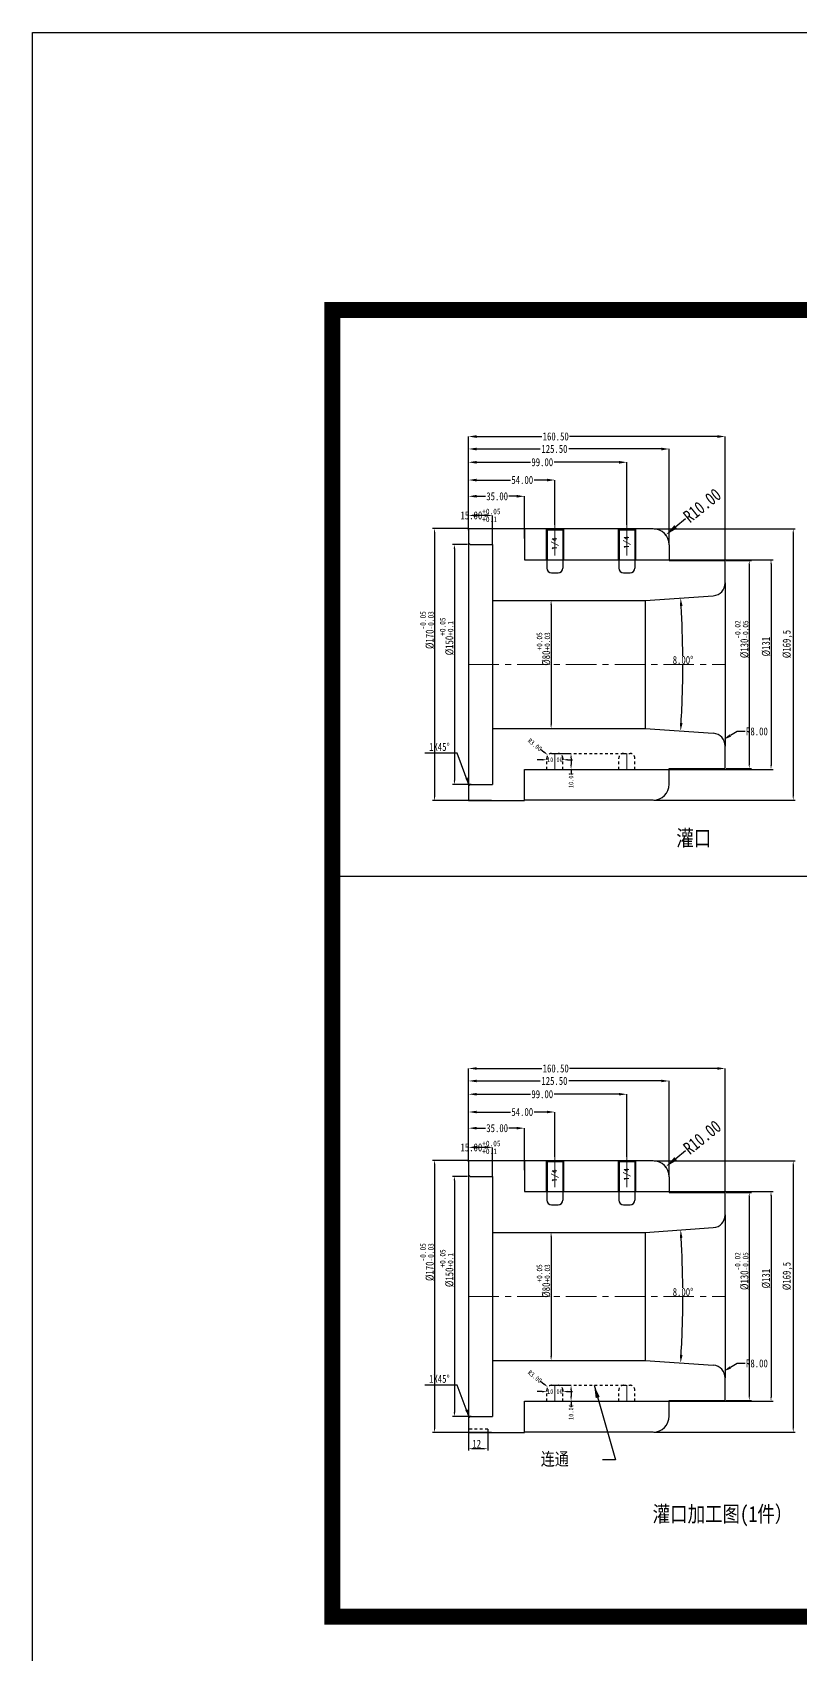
# Model space of a CAD drawing. Header units: millimetres. Extents: x -330 to 1028, y -2979 to 840.
# Drawn here: x -330 to 150, y -174 to 840 of the extents above; entities that cross this region are included whole.
import ezdxf
from ezdxf.enums import TextEntityAlignment as Align

# ---------------------------------------------------------------- set-up
doc = ezdxf.new("R2010")
doc.units = ezdxf.units.MM
doc.header["$LTSCALE"] = 16.335
doc.header["$PDMODE"] = 3
doc.header["$PDSIZE"] = 0.3125
doc.linetypes.add('CENTER', pattern=[0.6, 0.375, -0.075, 0.075, -0.075])
doc.linetypes.add('HIDDEN', pattern=[0.2, 0.1, -0.1])
doc.layers.get('0').update_dxf_attribs({"linetype": 'CONTINUOUS'})
doc.layers.get('Defpoints').update_dxf_attribs({"linetype": 'CONTINUOUS'})
doc.layers.add('DEFAULT_2', color=8, linetype='HIDDEN')
doc.layers.add('dim', color=3, linetype='CONTINUOUS')
doc.layers.add('moldbase', color=7, linetype='CONTINUOUS', lineweight=20)
doc.layers.add('screw', color=33, linetype='CONTINUOUS', lineweight=13)
doc.styles.get("Standard").update_dxf_attribs({"font": 'txt', "width": 0.8})
doc.styles.add('TXT', font='txt.shx', dxfattribs={"bigfont": 'gbcbig.shx'})
doc.dimstyles.new('ISO-25', dxfattribs={"dimtxt": 2.5, "dimasz": 2.5, "dimexe": 1.25, "dimexo": 0.625, "dimtad": 1, "dimtxsty": 'Standard', "dimcen": 2.5, "dimadec": 0, "dimazin": 0, "dimtfac": 1, "dimtmove": 0, "dimatfit": 3, "dimfxl": 0, "dimarcsym": 0})
doc.dimstyles.get("Standard").update_dxf_attribs({"dimtxt": 0.15625, "dimasz": 0.1875, "dimexe": 0.125, "dimexo": 0.0625, "dimtad": 0, "dimtih": 1, "dimtoh": 1, "dimdsep": 46, "dimtxsty": 'Standard', "dimcen": 0.09, "dimadec": 0, "dimazin": 0, "dimtp": 0.01, "dimtm": 0.01, "dimtfac": 1, "dimtofl": 0, "dimtmove": 0, "dimatfit": 3, "dimfxl": 0, "dimtolj": 1, "dimarcsym": 0})
doc.dimstyles.new('STANDARD$0', dxfattribs={"dimscale": 2, "dimtxt": 3, "dimasz": 3, "dimexe": 1.25, "dimexo": 0.625, "dimgap": 0.5, "dimtad": 0, "dimdsep": 46, "dimlunit": 6, "dimtxsty": 'Standard', "dimblk": 'CLOSEDBLANK', "dimcen": 0, "dimclrt": 2, "dimazin": 2, "dimtfac": 2, "dimtmove": 1, "dimatfit": 3, "dimfxl": 0, "dimtolj": 1, "dimtzin": 0, "dimarcsym": 0})

# ---------------------------------------------------------------- blocks, each defined once
blk = doc.blocks.new('*D26')
at = {"color": 0, "lineweight": -2}
for p, q in [((103.5, 509.7), (119.2, 509.7)), ((117.9, 507.2), (117.9, 382.2)), ((103.5, 379.7), (119.2, 379.7))]:
    blk.add_line(p, q, dxfattribs=at)
at = {"color": 0}
for points in [[(117.5, 507.2), (118.3, 507.2), (117.9, 509.7)], [(117.5, 382.2), (118.3, 382.2), (117.9, 379.7)]]:
    blk.add_solid(points, dxfattribs=at)
at = {"layer": 'Defpoints', "color": 0}
for p in [(102.9, 509.7), (102.9, 379.7), (117.9, 379.7)]:
    blk.add_point(p, dxfattribs=at)
at = {"color": 0, "lineweight": 0, "insert": (113.2, 460.5), "char_height": 5, "attachment_point": 5, "rotation": 90}
blk.add_mtext('%%C130{\\H0.7x;\\S-0.02^ -0.05;}', dxfattribs=at)
blk = doc.blocks.new('*D27')
at = {"color": 0, "lineweight": -2}
for p, q in [((-25.9, 484.7), (-4.7, 484.7)), ((-6, 482.2), (-6, 407.2)), ((-25.9, 404.7), (-4.7, 404.7))]:
    blk.add_line(p, q, dxfattribs=at)
at = {"color": 0}
for points in [[(-6.4, 482.2), (-5.5, 482.2), (-6, 484.7)], [(-6.4, 407.2), (-5.5, 407.2), (-6, 404.7)]]:
    blk.add_solid(points, dxfattribs=at)
at = {"layer": 'Defpoints', "color": 0}
for p in [(-26.5, 484.7), (-26.5, 404.7), (-6, 404.7)]:
    blk.add_point(p, dxfattribs=at)
at = {"color": 0, "lineweight": 0, "insert": (-10.7, 454.4), "char_height": 5, "attachment_point": 5, "rotation": 90}
blk.add_mtext('%%C80{\\H0.7x;\\S+0.05^ +0.03;}', dxfattribs=at)
blk = doc.blocks.new('*D42')
at = {"color": 4, "lineweight": -2}
for start, end in [(0.508, 3.519), (356.481, 0.027)]:
    blk.add_arc((-519.2, 444.7), 595.6, start, end, dxfattribs=at)
at = {"color": 4}
for points in [[(74.5, 481.2), (76.2, 481.3), (75, 486.3)], [(76.2, 408.1), (74.5, 408.2), (75, 403.2)]]:
    blk.add_solid(points, dxfattribs=at)
at = {"layer": 'Defpoints', "color": 0}
for p in [(95.4, 487.7), (52.9, 484.7), (76.3, 430.9), (52.9, 404.7), (95.4, 401.7)]:
    blk.add_point(p, dxfattribs=at)
at = {"color": 6, "insert": (76.5, 447.5), "char_height": 5, "attachment_point": 5}
blk.add_mtext('\\A1;8.00°', dxfattribs=at)
blk = doc.blocks.new('*D28')
at = {"color": 4, "lineweight": -2}
for p, q in [((-57.6, 528.7), (-57.6, 549.8)), ((-52.6, 549.8), (-47, 549.8)), ((-27.6, 549.8), (-32.4, 549.8)), ((-22.6, 523.5), (-22.6, 549.8))]:
    blk.add_line(p, q, dxfattribs=at)
at = {"color": 4}
for points in [[(-52.6, 550.7), (-52.6, 549), (-57.6, 549.8)], [(-27.6, 550.7), (-27.6, 549), (-22.6, 549.8)]]:
    blk.add_solid(points, dxfattribs=at)
at = {"layer": 'Defpoints', "color": 0}
for p in [(-22.6, 549.8), (-57.6, 528.7), (-22.6, 523.5)]:
    blk.add_point(p, dxfattribs=at)
at = {"color": 6, "insert": (-39.7, 549.8), "char_height": 5, "attachment_point": 5}
blk.add_mtext('\\A1;35.00', dxfattribs=at)
blk = doc.blocks.new('*D43')
at = {"color": 4, "lineweight": -2}
for p, q in [((-57.6, 528.7), (-57.6, 560)), ((-52.6, 560), (-31.3, 560)), ((-8.6, 560), (-16.6, 560)), ((-3.6, 532), (-3.6, 560))]:
    blk.add_line(p, q, dxfattribs=at)
at = {"color": 4}
for points in [[(-52.6, 560.8), (-52.6, 559.1), (-57.6, 560)], [(-8.6, 560.8), (-8.6, 559.1), (-3.6, 560)]]:
    blk.add_solid(points, dxfattribs=at)
at = {"layer": 'Defpoints', "color": 0}
for p in [(-3.6, 560), (-57.6, 528.7), (-3.6, 532)]:
    blk.add_point(p, dxfattribs=at)
at = {"color": 6, "insert": (-24, 560), "char_height": 5, "attachment_point": 5}
blk.add_mtext('\\A1;54.00', dxfattribs=at)
blk = doc.blocks.new('*D44')
at = {"color": 4, "lineweight": -2}
for p, q in [((-57.6, 528.7), (-57.6, 571.1)), ((-52.6, 571.1), (-18.8, 571.1)), ((36.4, 571.1), (-4.1, 571.1)), ((41.4, 532), (41.4, 571.1))]:
    blk.add_line(p, q, dxfattribs=at)
at = {"color": 4}
for points in [[(-52.6, 571.9), (-52.6, 570.2), (-57.6, 571.1)], [(36.4, 571.9), (36.4, 570.2), (41.4, 571.1)]]:
    blk.add_solid(points, dxfattribs=at)
at = {"layer": 'Defpoints', "color": 0}
for p in [(41.4, 571.1), (-57.6, 528.7), (41.4, 532)]:
    blk.add_point(p, dxfattribs=at)
at = {"color": 6, "insert": (-11.5, 571.1), "char_height": 5, "attachment_point": 5}
blk.add_mtext('\\A1;99.00', dxfattribs=at)
blk = doc.blocks.new('*D45')
at = {"color": 4, "lineweight": -2}
for p, q in [((-57.6, 528.7), (-57.6, 579.4)), ((-52.6, 579.4), (-12.9, 579.4)), ((62.9, 579.4), (5.1, 579.4)), ((67.9, 519.5), (67.9, 579.4))]:
    blk.add_line(p, q, dxfattribs=at)
at = {"color": 4}
for points in [[(-52.6, 580.2), (-52.6, 578.5), (-57.6, 579.4)], [(62.9, 580.2), (62.9, 578.5), (67.9, 579.4)]]:
    blk.add_solid(points, dxfattribs=at)
at = {"layer": 'Defpoints', "color": 0}
for p in [(67.9, 579.4), (-57.6, 528.7), (67.9, 519.5)]:
    blk.add_point(p, dxfattribs=at)
at = {"color": 6, "insert": (-3.9, 579.4), "char_height": 5, "attachment_point": 5}
blk.add_mtext('\\A1;125.50', dxfattribs=at)
blk = doc.blocks.new('*D46')
at = {"color": 4, "lineweight": -2}
for p, q in [((-57.6, 528.7), (-57.6, 587.2)), ((-52.6, 587.2), (-11.8, 587.2)), ((97.9, 587.2), (5.6, 587.2)), ((102.9, 503.9), (102.9, 587.2))]:
    blk.add_line(p, q, dxfattribs=at)
at = {"color": 4}
for points in [[(-52.6, 588), (-52.6, 586.3), (-57.6, 587.2)], [(97.9, 588), (97.9, 586.3), (102.9, 587.2)]]:
    blk.add_solid(points, dxfattribs=at)
at = {"layer": 'Defpoints', "color": 0}
for p in [(102.9, 587.2), (-57.6, 528.7), (102.9, 503.9)]:
    blk.add_point(p, dxfattribs=at)
at = {"color": 6, "insert": (-3.1, 587.2), "char_height": 5, "attachment_point": 5}
blk.add_mtext('\\A1;160.50', dxfattribs=at)
blk = doc.blocks.new('*D36')
at = {"color": 0, "lineweight": -2}
for p, q in [((-58.3, 529.7), (-80.1, 529.7)), ((-78.8, 527.2), (-78.8, 362.2)), ((-43.2, 359.7), (-80.1, 359.7))]:
    blk.add_line(p, q, dxfattribs=at)
at = {"color": 0}
for points in [[(-79.3, 527.2), (-78.4, 527.2), (-78.8, 529.7)], [(-79.3, 362.2), (-78.4, 362.2), (-78.8, 359.7)]]:
    blk.add_solid(points, dxfattribs=at)
at = {"layer": 'Defpoints', "color": 0}
for p in [(-57.6, 529.7), (-78.8, 359.7), (-42.5, 359.7)]:
    blk.add_point(p, dxfattribs=at)
at = {"color": 0, "lineweight": 0, "insert": (-83.5, 466.2), "char_height": 5, "attachment_point": 5, "rotation": 90}
blk.add_mtext('%%C170{\\H0.7x;\\S-0.05^ -0.03;}', dxfattribs=at)
blk = doc.blocks.new('*D37')
at = {"color": 3, "linetype": 'Continuous', "lineweight": -2}
for p, q in [((-11.6, 385.2), (-14.6, 385.2)), ((-8.6, 386.2), (-8.6, 385.2)), ((1.4, 386.2), (1.4, 385.2)), ((4.4, 385.2), (7.4, 385.2))]:
    blk.add_line(p, q, dxfattribs=at)
at = {"color": 3}
for points in [[(-11.6, 385.7), (-11.6, 384.7), (-8.6, 385.2)], [(4.4, 385.7), (4.4, 384.7), (1.4, 385.2)]]:
    blk.add_solid(points, dxfattribs=at)
at = {"layer": 'Defpoints', "color": 0}
for p in [(-8.6, 386.2), (-8.6, 385.2), (1.4, 386.2)]:
    blk.add_point(p, dxfattribs=at)
at = {"color": 6, "insert": (-3.6, 385.2), "char_height": 3, "attachment_point": 5}
blk.add_mtext('\\A1;10.00', dxfattribs=at)
blk = doc.blocks.new('*D62')
at = {"color": 3, "linetype": 'Continuous', "lineweight": -2}
for p, q in [((-4.9, 389.2), (6.5, 389.2)), ((6.5, 386.2), (6.5, 382.2)), ((-4.9, 379.2), (6.5, 379.2)), ((6.5, 379.2), (6.5, 376.2))]:
    blk.add_line(p, q, dxfattribs=at)
at = {"color": 3}
for points in [[(6, 386.2), (7, 386.2), (6.5, 389.2)], [(6, 382.2), (7, 382.2), (6.5, 379.2)]]:
    blk.add_solid(points, dxfattribs=at)
at = {"layer": 'Defpoints', "color": 0}
for p in [(-4.9, 389.2), (-4.9, 379.2), (6.5, 379.2)]:
    blk.add_point(p, dxfattribs=at)
at = {"color": 6, "insert": (6.5, 372.4), "char_height": 3, "attachment_point": 5, "rotation": 90}
blk.add_mtext('\\A1;10.00', dxfattribs=at)
blk = doc.blocks.new('*D63')
at = {"color": 3, "linetype": 'Continuous', "lineweight": -2}
blk.add_line((-12.6, 391.9), (-10.3, 390), dxfattribs=at)
at = {"color": 3}
blk.add_solid([(-10, 390.4), (-10.6, 389.6), (-8, 388.1)], dxfattribs=at)
at = {"layer": 'Defpoints', "color": 0}
for p in [(-8, 388.1), (-5.6, 386.2)]:
    blk.add_point(p, dxfattribs=at)
at = {"color": 6, "insert": (-16.1, 394.6), "char_height": 3, "attachment_point": 5, "rotation": 321.1797}
blk.add_mtext('\\A1;R3.00', dxfattribs=at)
blk = doc.blocks.new('*D64')
at = {"color": 0, "lineweight": -2}
for p, q in [((58.5, 529.5), (146.7, 529.5)), ((145.4, 527), (145.4, 362.5)), ((58.5, 360), (146.7, 360))]:
    blk.add_line(p, q, dxfattribs=at)
at = {"color": 0}
for points in [[(145, 527), (145.8, 527), (145.4, 529.5)], [(145, 362.5), (145.8, 362.5), (145.4, 360)]]:
    blk.add_solid(points, dxfattribs=at)
at = {"layer": 'Defpoints', "color": 0}
for p in [(57.9, 529.5), (57.9, 360), (145.4, 360)]:
    blk.add_point(p, dxfattribs=at)
at = {"color": 0, "lineweight": 0, "insert": (141.9, 457.5), "char_height": 5, "attachment_point": 5, "rotation": 90}
blk.add_mtext('%%c169,5', dxfattribs=at)
blk = doc.blocks.new('*D38')
at = {"color": 0, "lineweight": -2}
for p, q in [((-58.3, 519.7), (-67.7, 519.7)), ((-66.4, 517.2), (-66.4, 372.2)), ((-55.9, 369.7), (-67.7, 369.7))]:
    blk.add_line(p, q, dxfattribs=at)
at = {"color": 0}
for points in [[(-66.9, 517.2), (-66, 517.2), (-66.4, 519.7)], [(-66.9, 372.2), (-66, 372.2), (-66.4, 369.7)]]:
    blk.add_solid(points, dxfattribs=at)
at = {"layer": 'Defpoints', "color": 0}
for p in [(-57.6, 519.7), (-66.4, 369.7), (-55.3, 369.7)]:
    blk.add_point(p, dxfattribs=at)
at = {"color": 0, "lineweight": 0, "insert": (-71.2, 462.3), "char_height": 5, "attachment_point": 5, "rotation": 90}
blk.add_mtext('%%C150{\\H0.7x;\\S+0.05^ +0.1;}', dxfattribs=at)
blk = doc.blocks.new('*D65')
at = {"color": 0, "lineweight": -2}
for p, q in [((68.5, 510.2), (132.8, 510.2)), ((131.5, 507.7), (131.5, 381.7)), ((35, 379.2), (132.8, 379.2))]:
    blk.add_line(p, q, dxfattribs=at)
at = {"color": 0}
for points in [[(131.1, 507.7), (131.9, 507.7), (131.5, 510.2)], [(131.1, 381.7), (131.9, 381.7), (131.5, 379.2)]]:
    blk.add_solid(points, dxfattribs=at)
at = {"layer": 'Defpoints', "color": 0}
for p in [(67.9, 510.2), (34.4, 379.2), (131.5, 379.2)]:
    blk.add_point(p, dxfattribs=at)
at = {"color": 0, "lineweight": 0, "insert": (128.4, 455.9), "char_height": 5, "attachment_point": 5, "rotation": 90}
blk.add_mtext('%%c131', dxfattribs=at)
blk = doc.blocks.new('*D66')
at = {"color": 4, "lineweight": -2}
for p, q in [((-57.6, 532.7), (-57.6, 537.9)), ((-47.6, 537.9), (-52.6, 537.9)), ((-42.6, 519.7), (-42.6, 537.9))]:
    blk.add_line(p, q, dxfattribs=at)
at = {"color": 4}
for points in [[(-52.6, 538.7), (-52.6, 537), (-57.6, 537.9)], [(-47.6, 538.7), (-47.6, 537), (-42.6, 537.9)]]:
    blk.add_solid(points, dxfattribs=at)
at = {"layer": 'Defpoints', "color": 0}
for p in [(-57.6, 537.9), (-57.6, 532.7), (-42.6, 519.7)]:
    blk.add_point(p, dxfattribs=at)
at = {"color": 6, "insert": (-50.1, 537.9), "char_height": 5, "attachment_point": 5}
blk.add_mtext('\\A1;15.00{\\H0.7x;\\S+0.05^ +0.1;}', dxfattribs=at)
blk = doc.blocks.new('*D68')
at = {"color": 0, "lineweight": -2}
for p, q in [((-57.6, -34.8), (-57.6, -46.5)), ((-45.6, -34.8), (-45.6, -46.5)), ((-48.1, -45.3), (-55.1, -45.3))]:
    blk.add_line(p, q, dxfattribs=at)
at = {"color": 0}
for points in [[(-55.1, -44.9), (-55.1, -45.7), (-57.6, -45.3)], [(-48.1, -44.9), (-48.1, -45.7), (-45.6, -45.3)]]:
    blk.add_solid(points, dxfattribs=at)
at = {"layer": 'Defpoints', "color": 0}
for p in [(-57.6, -34.1), (-45.6, -34.1), (-57.6, -45.3)]:
    blk.add_point(p, dxfattribs=at)
at = {"color": 0, "lineweight": 0, "insert": (-52.5, -42.2), "char_height": 5, "attachment_point": 5}
blk.add_mtext('12', dxfattribs=at)
blk = doc.blocks.new('*D69')
at = {"color": 4, "lineweight": -2}
blk.add_line((78.1, 535.8), (71.9, 530.8), dxfattribs=at)
at = {"color": 4}
blk.add_solid([(71.1, 531.8), (72.7, 529.7), (65.7, 525.7)], dxfattribs=at)
at = {"layer": 'Defpoints', "color": 0}
for p in [(57.9, 519.5), (65.7, 525.7)]:
    blk.add_point(p, dxfattribs=at)
at = {"color": 6, "insert": (88.5, 544.1), "char_height": 8, "attachment_point": 5, "rotation": 38.8403}
blk.add_mtext('\\A1;R10.00', dxfattribs=at)
blk = doc.blocks.new('*D70')
at = {"color": 4, "lineweight": -2}
for p, q in [((110.4, 402.9), (106.1, 400.4)), ((115.4, 402.9), (110.4, 402.9))]:
    blk.add_line(p, q, dxfattribs=at)
at = {"color": 4}
blk.add_solid([(105.6, 401.1), (106.5, 399.6), (101.8, 397.8)], dxfattribs=at)
at = {"layer": 'Defpoints', "color": 0}
for p in [(101.8, 397.8), (94.9, 393.8)]:
    blk.add_point(p, dxfattribs=at)
at = {"color": 6, "insert": (122.7, 402.9), "char_height": 5, "attachment_point": 5}
blk.add_mtext('\\A1;R8.00', dxfattribs=at)
blk = doc.blocks.new('*D72')
at = {"color": 0, "lineweight": -2}
for p, q in [((103.5, 114.9), (119.2, 114.9)), ((117.9, 112.4), (117.9, -12.6)), ((103.5, -15.1), (119.2, -15.1))]:
    blk.add_line(p, q, dxfattribs=at)
at = {"color": 0}
for points in [[(117.5, 112.4), (118.3, 112.4), (117.9, 114.9)], [(117.5, -12.6), (118.3, -12.6), (117.9, -15.1)]]:
    blk.add_solid(points, dxfattribs=at)
at = {"layer": 'Defpoints', "color": 0}
for p in [(102.9, 114.9), (102.9, -15.1), (117.9, -15.1)]:
    blk.add_point(p, dxfattribs=at)
at = {"color": 0, "lineweight": 0, "insert": (113.2, 65.7), "char_height": 5, "attachment_point": 5, "rotation": 90}
blk.add_mtext('%%C130{\\H0.7x;\\S-0.02^ -0.05;}', dxfattribs=at)
blk = doc.blocks.new('*D73')
at = {"color": 0, "lineweight": -2}
for p, q in [((-25.9, 89.9), (-4.7, 89.9)), ((-6, 87.4), (-6, 12.4)), ((-25.9, 9.9), (-4.7, 9.9))]:
    blk.add_line(p, q, dxfattribs=at)
at = {"color": 0}
for points in [[(-6.4, 87.4), (-5.5, 87.4), (-6, 89.9)], [(-6.4, 12.4), (-5.5, 12.4), (-6, 9.9)]]:
    blk.add_solid(points, dxfattribs=at)
at = {"layer": 'Defpoints', "color": 0}
for p in [(-26.5, 89.9), (-26.5, 9.9), (-6, 9.9)]:
    blk.add_point(p, dxfattribs=at)
at = {"color": 0, "lineweight": 0, "insert": (-10.7, 59.5), "char_height": 5, "attachment_point": 5, "rotation": 90}
blk.add_mtext('%%C80{\\H0.7x;\\S+0.05^ +0.03;}', dxfattribs=at)
blk = doc.blocks.new('*D82')
at = {"color": 4, "lineweight": -2}
for start, end in [(0.508, 3.519), (356.481, 0.027)]:
    blk.add_arc((-519.2, 49.9), 595.6, start, end, dxfattribs=at)
at = {"color": 4}
for points in [[(74.5, 86.4), (76.2, 86.5), (75, 91.4)], [(76.2, 13.2), (74.5, 13.4), (75, 8.3)]]:
    blk.add_solid(points, dxfattribs=at)
at = {"layer": 'Defpoints', "color": 0}
for p in [(95.4, 92.8), (52.9, 89.9), (76.3, 36), (52.9, 9.9), (95.4, 6.9)]:
    blk.add_point(p, dxfattribs=at)
at = {"color": 6, "insert": (76.5, 52.6), "char_height": 5, "attachment_point": 5}
blk.add_mtext('\\A1;8.00°', dxfattribs=at)
blk = doc.blocks.new('*D74')
at = {"color": 4, "lineweight": -2}
for p, q in [((-57.6, 133.9), (-57.6, 155)), ((-52.6, 155), (-47, 155)), ((-27.6, 155), (-32.4, 155)), ((-22.6, 128.7), (-22.6, 155))]:
    blk.add_line(p, q, dxfattribs=at)
at = {"color": 4}
for points in [[(-52.6, 155.8), (-52.6, 154.2), (-57.6, 155)], [(-27.6, 155.8), (-27.6, 154.2), (-22.6, 155)]]:
    blk.add_solid(points, dxfattribs=at)
at = {"layer": 'Defpoints', "color": 0}
for p in [(-22.6, 155), (-57.6, 133.9), (-22.6, 128.7)]:
    blk.add_point(p, dxfattribs=at)
at = {"color": 6, "insert": (-39.7, 155), "char_height": 5, "attachment_point": 5}
blk.add_mtext('\\A1;35.00', dxfattribs=at)
blk = doc.blocks.new('*D83')
at = {"color": 4, "lineweight": -2}
for p, q in [((-57.6, 133.9), (-57.6, 165.1)), ((-52.6, 165.1), (-31.3, 165.1)), ((-8.6, 165.1), (-16.6, 165.1)), ((-3.6, 137.1), (-3.6, 165.1))]:
    blk.add_line(p, q, dxfattribs=at)
at = {"color": 4}
for points in [[(-52.6, 165.9), (-52.6, 164.3), (-57.6, 165.1)], [(-8.6, 165.9), (-8.6, 164.3), (-3.6, 165.1)]]:
    blk.add_solid(points, dxfattribs=at)
at = {"layer": 'Defpoints', "color": 0}
for p in [(-3.6, 165.1), (-57.6, 133.9), (-3.6, 137.1)]:
    blk.add_point(p, dxfattribs=at)
at = {"color": 6, "insert": (-24, 165.1), "char_height": 5, "attachment_point": 5}
blk.add_mtext('\\A1;54.00', dxfattribs=at)
blk = doc.blocks.new('*D84')
at = {"color": 4, "lineweight": -2}
for p, q in [((-57.6, 133.9), (-57.6, 176.2)), ((-52.6, 176.2), (-18.8, 176.2)), ((36.4, 176.2), (-4.1, 176.2)), ((41.4, 137.1), (41.4, 176.2))]:
    blk.add_line(p, q, dxfattribs=at)
at = {"color": 4}
for points in [[(-52.6, 177), (-52.6, 175.4), (-57.6, 176.2)], [(36.4, 177), (36.4, 175.4), (41.4, 176.2)]]:
    blk.add_solid(points, dxfattribs=at)
at = {"layer": 'Defpoints', "color": 0}
for p in [(41.4, 176.2), (-57.6, 133.9), (41.4, 137.1)]:
    blk.add_point(p, dxfattribs=at)
at = {"color": 6, "insert": (-11.5, 176.2), "char_height": 5, "attachment_point": 5}
blk.add_mtext('\\A1;99.00', dxfattribs=at)
blk = doc.blocks.new('*D85')
at = {"color": 4, "lineweight": -2}
for p, q in [((-57.6, 133.9), (-57.6, 184.5)), ((-52.6, 184.5), (-12.9, 184.5)), ((62.9, 184.5), (5.1, 184.5)), ((67.9, 124.6), (67.9, 184.5))]:
    blk.add_line(p, q, dxfattribs=at)
at = {"color": 4}
for points in [[(-52.6, 185.3), (-52.6, 183.7), (-57.6, 184.5)], [(62.9, 185.3), (62.9, 183.7), (67.9, 184.5)]]:
    blk.add_solid(points, dxfattribs=at)
at = {"layer": 'Defpoints', "color": 0}
for p in [(67.9, 184.5), (-57.6, 133.9), (67.9, 124.6)]:
    blk.add_point(p, dxfattribs=at)
at = {"color": 6, "insert": (-3.9, 184.5), "char_height": 5, "attachment_point": 5}
blk.add_mtext('\\A1;125.50', dxfattribs=at)
blk = doc.blocks.new('*D75')
at = {"color": 4, "lineweight": -2}
for p, q in [((-57.6, 133.9), (-57.6, 192.3)), ((-52.6, 192.3), (-11.8, 192.3)), ((97.9, 192.3), (5.6, 192.3)), ((102.9, 109), (102.9, 192.3))]:
    blk.add_line(p, q, dxfattribs=at)
at = {"color": 4}
for points in [[(-52.6, 193.1), (-52.6, 191.5), (-57.6, 192.3)], [(97.9, 193.1), (97.9, 191.5), (102.9, 192.3)]]:
    blk.add_solid(points, dxfattribs=at)
at = {"layer": 'Defpoints', "color": 0}
for p in [(102.9, 192.3), (-57.6, 133.9), (102.9, 109)]:
    blk.add_point(p, dxfattribs=at)
at = {"color": 6, "insert": (-3.1, 192.3), "char_height": 5, "attachment_point": 5}
blk.add_mtext('\\A1;160.50', dxfattribs=at)
blk = doc.blocks.new('*D76')
at = {"color": 0, "lineweight": -2}
for p, q in [((-58.3, 134.9), (-80.1, 134.9)), ((-78.8, 132.4), (-78.8, -32.6)), ((-43.2, -35.1), (-80.1, -35.1))]:
    blk.add_line(p, q, dxfattribs=at)
at = {"color": 0}
for points in [[(-79.3, 132.4), (-78.4, 132.4), (-78.8, 134.9)], [(-79.3, -32.6), (-78.4, -32.6), (-78.8, -35.1)]]:
    blk.add_solid(points, dxfattribs=at)
at = {"layer": 'Defpoints', "color": 0}
for p in [(-57.6, 134.9), (-78.8, -35.1), (-42.5, -35.1)]:
    blk.add_point(p, dxfattribs=at)
at = {"color": 0, "lineweight": 0, "insert": (-83.5, 71.3), "char_height": 5, "attachment_point": 5, "rotation": 90}
blk.add_mtext('%%C170{\\H0.7x;\\S-0.05^ -0.03;}', dxfattribs=at)
blk = doc.blocks.new('*D77')
at = {"color": 3, "linetype": 'Continuous', "lineweight": -2}
for p, q in [((-11.6, -9.6), (-14.6, -9.6)), ((-8.6, -8.6), (-8.6, -9.6)), ((1.4, -8.6), (1.4, -9.6)), ((4.4, -9.6), (7.4, -9.6))]:
    blk.add_line(p, q, dxfattribs=at)
at = {"color": 3}
for points in [[(-11.6, -9.1), (-11.6, -10.1), (-8.6, -9.6)], [(4.4, -9.1), (4.4, -10.1), (1.4, -9.6)]]:
    blk.add_solid(points, dxfattribs=at)
at = {"layer": 'Defpoints', "color": 0}
for p in [(-8.6, -8.6), (-8.6, -9.6), (1.4, -8.6)]:
    blk.add_point(p, dxfattribs=at)
at = {"color": 6, "insert": (-3.6, -9.6), "char_height": 3, "attachment_point": 5}
blk.add_mtext('\\A1;10.00', dxfattribs=at)
blk = doc.blocks.new('*D86')
at = {"color": 3, "linetype": 'Continuous', "lineweight": -2}
for p, q in [((-4.9, -5.6), (6.5, -5.6)), ((6.5, -8.6), (6.5, -12.6)), ((-4.9, -15.6), (6.5, -15.6)), ((6.5, -15.6), (6.5, -18.6))]:
    blk.add_line(p, q, dxfattribs=at)
at = {"color": 3}
for points in [[(6, -8.6), (7, -8.6), (6.5, -5.6)], [(6, -12.6), (7, -12.6), (6.5, -15.6)]]:
    blk.add_solid(points, dxfattribs=at)
at = {"layer": 'Defpoints', "color": 0}
for p in [(-4.9, -5.6), (-4.9, -15.6), (6.5, -15.6)]:
    blk.add_point(p, dxfattribs=at)
at = {"color": 6, "insert": (6.5, -22.4), "char_height": 3, "attachment_point": 5, "rotation": 90}
blk.add_mtext('\\A1;10.00', dxfattribs=at)
blk = doc.blocks.new('*D87')
at = {"color": 3, "linetype": 'Continuous', "lineweight": -2}
blk.add_line((-12.6, -3), (-10.3, -4.9), dxfattribs=at)
at = {"color": 3}
blk.add_solid([(-10, -4.5), (-10.6, -5.3), (-8, -6.8)], dxfattribs=at)
at = {"layer": 'Defpoints', "color": 0}
for p in [(-8, -6.8), (-5.6, -8.6)]:
    blk.add_point(p, dxfattribs=at)
at = {"color": 6, "insert": (-16.1, -0.2), "char_height": 3, "attachment_point": 5, "rotation": 321.1797}
blk.add_mtext('\\A1;R3.00', dxfattribs=at)
blk = doc.blocks.new('*D78')
at = {"color": 0, "lineweight": -2}
for p, q in [((58.5, 134.6), (146.7, 134.6)), ((145.4, 132.1), (145.4, -32.4)), ((58.5, -34.9), (146.7, -34.9))]:
    blk.add_line(p, q, dxfattribs=at)
at = {"color": 0}
for points in [[(145, 132.1), (145.8, 132.1), (145.4, 134.6)], [(145, -32.4), (145.8, -32.4), (145.4, -34.9)]]:
    blk.add_solid(points, dxfattribs=at)
at = {"layer": 'Defpoints', "color": 0}
for p in [(57.9, 134.6), (57.9, -34.9), (145.4, -34.9)]:
    blk.add_point(p, dxfattribs=at)
at = {"color": 0, "lineweight": 0, "insert": (141.9, 62.6), "char_height": 5, "attachment_point": 5, "rotation": 90}
blk.add_mtext('%%c169,5', dxfattribs=at)
blk = doc.blocks.new('*D79')
at = {"color": 0, "lineweight": -2}
for p, q in [((-58.3, 124.9), (-67.7, 124.9)), ((-66.4, 122.4), (-66.4, -22.6)), ((-55.9, -25.1), (-67.7, -25.1))]:
    blk.add_line(p, q, dxfattribs=at)
at = {"color": 0}
for points in [[(-66.9, 122.4), (-66, 122.4), (-66.4, 124.9)], [(-66.9, -22.6), (-66, -22.6), (-66.4, -25.1)]]:
    blk.add_solid(points, dxfattribs=at)
at = {"layer": 'Defpoints', "color": 0}
for p in [(-57.6, 124.9), (-66.4, -25.1), (-55.3, -25.1)]:
    blk.add_point(p, dxfattribs=at)
at = {"color": 0, "lineweight": 0, "insert": (-71.2, 67.5), "char_height": 5, "attachment_point": 5, "rotation": 90}
blk.add_mtext('%%C150{\\H0.7x;\\S+0.05^ +0.1;}', dxfattribs=at)
blk = doc.blocks.new('*D88')
at = {"color": 0, "lineweight": -2}
for p, q in [((68.5, 115.4), (132.8, 115.4)), ((131.5, 112.9), (131.5, -13.1)), ((35, -15.6), (132.8, -15.6))]:
    blk.add_line(p, q, dxfattribs=at)
at = {"color": 0}
for points in [[(131.1, 112.9), (131.9, 112.9), (131.5, 115.4)], [(131.1, -13.1), (131.9, -13.1), (131.5, -15.6)]]:
    blk.add_solid(points, dxfattribs=at)
at = {"layer": 'Defpoints', "color": 0}
for p in [(67.9, 115.4), (34.4, -15.6), (131.5, -15.6)]:
    blk.add_point(p, dxfattribs=at)
at = {"color": 0, "lineweight": 0, "insert": (128.4, 61), "char_height": 5, "attachment_point": 5, "rotation": 90}
blk.add_mtext('%%c131', dxfattribs=at)
blk = doc.blocks.new('*D89')
at = {"color": 4, "lineweight": -2}
for p, q in [((-57.6, 137.8), (-57.6, 143)), ((-47.6, 143), (-52.6, 143)), ((-42.6, 124.9), (-42.6, 143))]:
    blk.add_line(p, q, dxfattribs=at)
at = {"color": 4}
for points in [[(-52.6, 143.9), (-52.6, 142.2), (-57.6, 143)], [(-47.6, 143.9), (-47.6, 142.2), (-42.6, 143)]]:
    blk.add_solid(points, dxfattribs=at)
at = {"layer": 'Defpoints', "color": 0}
for p in [(-57.6, 143), (-57.6, 137.8), (-42.6, 124.9)]:
    blk.add_point(p, dxfattribs=at)
at = {"color": 6, "insert": (-50.1, 143), "char_height": 5, "attachment_point": 5}
blk.add_mtext('\\A1;15.00{\\H0.7x;\\S+0.05^ +0.1;}', dxfattribs=at)
blk = doc.blocks.new('*D81')
at = {"color": 4, "lineweight": -2}
blk.add_line((78.1, 140.9), (71.9, 135.9), dxfattribs=at)
at = {"color": 4}
blk.add_solid([(71.1, 136.9), (72.7, 134.9), (65.7, 130.9)], dxfattribs=at)
at = {"layer": 'Defpoints', "color": 0}
for p in [(57.9, 124.6), (65.7, 130.9)]:
    blk.add_point(p, dxfattribs=at)
at = {"color": 6, "insert": (88.5, 149.3), "char_height": 8, "attachment_point": 5, "rotation": 38.8403}
blk.add_mtext('\\A1;R10.00', dxfattribs=at)
blk = doc.blocks.new('*D80')
at = {"color": 4, "lineweight": -2}
for p, q in [((110.4, 8), (106.1, 5.5)), ((115.4, 8), (110.4, 8))]:
    blk.add_line(p, q, dxfattribs=at)
at = {"color": 4}
blk.add_solid([(105.6, 6.2), (106.5, 4.8), (101.8, 3)], dxfattribs=at)
at = {"layer": 'Defpoints', "color": 0}
for p in [(101.8, 3), (94.9, -1.1)]:
    blk.add_point(p, dxfattribs=at)
at = {"color": 6, "insert": (122.7, 8), "char_height": 5, "attachment_point": 5}
blk.add_mtext('\\A1;R8.00', dxfattribs=at)

msp = doc.modelspace()

# ---------------------------------------------------------------- linework, layer by layer
for p, q in [((-57.627, 529.712), (-22.627, 529.712)), ((-57.627, 529.712), (-57.627, 368.712)), ((-22.627, 529.712), (-22.627, 510.212)), ((57.873, 529.462), (-22.627, 529.462)), ((-9.027, 529.462), (-9.027, 510.212)), ((-9.027, 529.462), (-8.527, 528.962)), ((-8.527, 528.962), (-8.527, 510.212)), ((-8.527, 528.962), (1.273, 528.962)), ((1.773, 529.462), (1.273, 528.962)), ((1.273, 528.962), (1.273, 510.212)), ((1.773, 529.462), (1.773, 510.212)), ((35.973, 529.462), (35.973, 510.212)), ((35.973, 529.462), (36.473, 528.962)), ((36.473, 528.962), (36.473, 510.212)), ((36.473, 528.962), (46.273, 528.962)), ((46.773, 529.462), (46.273, 528.962)), ((46.273, 528.962), (46.273, 510.212)), ((46.773, 529.462), (46.773, 510.212)), ((-56.627, 519.712), (-57.627, 520.712)), ((-56.627, 519.712), (-42.627, 519.712)), ((-42.627, 519.712), (-42.627, 369.712)), ((67.873, 519.462), (67.873, 509.712)), ((-22.627, 510.212), (67.873, 510.212)), ((-8.627, 510.212), (-8.627, 504.962)), ((1.373, 510.212), (1.373, 504.962)), ((36.373, 510.212), (36.373, 504.962)), ((46.373, 510.212), (46.373, 504.962)), ((67.873, 509.712), (102.873, 509.712)), ((102.873, 495.668), (102.873, 509.712)), ((-5.627, 501.962), (-1.627, 501.962)), ((39.373, 501.962), (43.373, 501.962)), ((52.873, 484.712), (95.431, 487.688)), ((102.873, 495.668), (102.873, 393.756)), ((-42.627, 484.712), (52.873, 484.712)), ((52.873, 484.712), (52.873, 404.712)), ((-42.627, 404.712), (52.873, 404.712)), ((52.873, 404.712), (95.431, 401.736)), ((102.873, 379.712), (102.873, 393.756)), ((-22.627, 379.212), (67.873, 379.212)), ((-22.627, 359.712), (-22.627, 379.212)), ((67.873, 379.712), (102.873, 379.712)), ((67.873, 369.962), (67.873, 379.712)), ((-56.627, 369.712), (-57.627, 368.712)), ((-57.627, 368.712), (-57.627, 359.712)), ((-56.627, 369.712), (-42.627, 369.712)), ((-57.627, 359.712), (-22.627, 359.712)), ((57.873, 359.962), (-22.627, 359.962)), ((-142.824, 312.397), (825.833, 312.397)), ((-57.627, 134.858), (-22.627, 134.858)), ((-57.627, 134.858), (-57.627, -26.142)), ((-22.627, 134.858), (-22.627, 115.358)), ((57.873, 134.608), (-22.627, 134.608)), ((-9.027, 134.608), (-9.027, 115.358)), ((-9.027, 134.608), (-8.527, 134.108)), ((-8.527, 134.108), (-8.527, 115.358)), ((-8.527, 134.108), (1.273, 134.108)), ((1.773, 134.608), (1.273, 134.108)), ((1.273, 134.108), (1.273, 115.358)), ((1.773, 134.608), (1.773, 115.358)), ((35.973, 134.608), (35.973, 115.358)), ((35.973, 134.608), (36.473, 134.108)), ((36.473, 134.108), (36.473, 115.358)), ((36.473, 134.108), (46.273, 134.108)), ((46.773, 134.608), (46.273, 134.108)), ((46.273, 134.108), (46.273, 115.358)), ((46.773, 134.608), (46.773, 115.358)), ((-56.627, 124.858), (-57.627, 125.858)), ((-56.627, 124.858), (-42.627, 124.858)), ((-42.627, 124.858), (-42.627, -25.142)), ((67.873, 124.608), (67.873, 114.858)), ((-22.627, 115.358), (67.873, 115.358)), ((-8.627, 115.358), (-8.627, 110.108)), ((1.373, 115.358), (1.373, 110.108)), ((36.373, 115.358), (36.373, 110.108)), ((46.373, 115.358), (46.373, 110.108)), ((67.873, 114.858), (102.873, 114.858)), ((102.873, 100.815), (102.873, 114.858)), ((-5.627, 107.108), (-1.627, 107.108)), ((39.373, 107.108), (43.373, 107.108)), ((52.873, 89.858), (95.431, 92.834)), ((102.873, 100.815), (102.873, -1.098)), ((-42.627, 89.858), (52.873, 89.858)), ((52.873, 89.858), (52.873, 9.858)), ((-42.627, 9.858), (52.873, 9.858)), ((52.873, 9.858), (95.431, 6.882)), ((102.873, -15.142), (102.873, -1.098)), ((-22.627, -15.642), (67.873, -15.642)), ((-22.627, -35.142), (-22.627, -15.642)), ((67.873, -15.142), (102.873, -15.142)), ((67.873, -24.892), (67.873, -15.142)), ((-56.627, -25.142), (-57.627, -26.142)), ((-57.627, -26.142), (-57.627, -35.142)), ((-56.627, -25.142), (-42.627, -25.142)), ((-57.627, -35.142), (-22.627, -35.142)), ((57.873, -34.892), (-22.627, -34.892))]:
    msp.add_line(p, q)
msp.add_lwpolyline([(-330.231, 839.654), (1028.412, 839.654), (1028.412, -2979.398), (-330.231, -2979.398)], close=True)
at = {"const_width": 10}
msp.add_lwpolyline([(825.833, -150.182), (-142.824, -150.182), (-142.824, 666.278), (825.833, 666.278)], close=True, dxfattribs=at)
for centre, radius, start, end in [((57.873, 519.462), 10, 360, 90), ((-5.627, 504.962), 3, 180, 270), ((-1.627, 504.962), 3, 270, 0), ((39.373, 504.962), 3, 180, 270), ((43.373, 504.962), 3, 270, 0), ((94.873, 495.668), 8, 274, 0), ((94.873, 393.756), 8, 0, 86), ((57.873, 369.962), 10, 270, 0), ((57.873, 124.608), 10, 360, 90), ((-5.627, 110.108), 3, 180, 270), ((-1.627, 110.108), 3, 270, 0), ((39.373, 110.108), 3, 180, 270), ((43.373, 110.108), 3, 270, 0), ((94.873, 100.815), 8, 274, 0), ((94.873, -1.098), 8, 0, 86), ((57.873, -24.892), 10, 270, 0)]:
    msp.add_arc(centre, radius, start, end)
at = {"layer": 'DEFAULT_2', "color": 8, "linetype": 'HIDDEN'}
for p, q in [((-8.627, 379.212), (-8.627, 386.212)), ((-5.627, 389.212), (-1.627, 389.212)), ((-1.627, 389.212), (39.373, 389.212)), ((1.373, 379.212), (1.373, 386.212)), ((36.373, 379.212), (36.373, 386.212)), ((39.373, 389.212), (43.373, 389.212)), ((46.373, 379.212), (46.373, 386.212)), ((-8.627, -15.642), (-8.627, -8.642)), ((-5.627, -5.642), (-1.627, -5.642)), ((-1.627, -5.642), (39.373, -5.642)), ((1.373, -15.642), (1.373, -8.642)), ((36.373, -15.642), (36.373, -8.642)), ((39.373, -5.642), (43.373, -5.642)), ((46.373, -15.642), (46.373, -8.642)), ((-45.627, -33.142), (-57.627, -33.142)), ((-45.627, -33.142), (-45.627, -35.142))]:
    msp.add_line(p, q, dxfattribs=at)
for centre, start, end in [((-5.627, 386.212), 90, 180), ((-1.627, 386.212), 0, 90), ((39.373, 386.212), 90, 180), ((43.373, 386.212), 0, 90), ((-5.627, -8.642), 90, 180), ((-1.627, -8.642), 0, 90), ((39.373, -8.642), 90, 180), ((43.373, -8.642), 0, 90)]:
    msp.add_arc(centre, 3, start, end, dxfattribs=at)
at = {"layer": 'moldbase', "color": 1, "linetype": 'CENTER', "ltscale": 3.109887}
for p, q in [((-3.627, 531.962), (-3.627, 510.212)), ((41.373, 531.962), (41.373, 510.212)), ((-57.627, 444.712), (102.873, 444.712)), ((-3.627, 379.212), (-3.627, 389.212)), ((41.373, 379.212), (41.373, 389.212)), ((-3.627, 137.108), (-3.627, 115.358)), ((41.373, 137.108), (41.373, 115.358)), ((-57.627, 49.858), (102.873, 49.858)), ((-3.627, -15.642), (-3.627, -5.642)), ((41.373, -15.642), (41.373, -5.642))]:
    msp.add_line(p, q, dxfattribs=at)

# ---------------------------------------------------------------- texts
at = {"color": 6, "char_height": 5, "width": 18.00079, "attachment_point": 1}
for insert in [(-82.256, 395.736), (-82.256, 0.883)]:
    msp.add_mtext('{\\fSimSun|b0|i0|c134|p2;1X45%%D}', dxfattribs=dict(at, insert=insert))
at = {"char_height": 10, "attachment_point": 1}
for s, insert, width in [('{\\fSimSun|b0|i0|c134|p2; 灌口 }', (66.886, 341.277), 184.05419), ('{\\fSimSun|b0|i0|c134|p2; 灌口加工图(1件）}', (52.076, -81.067), 159.47262)]:
    msp.add_mtext(s, dxfattribs=dict(at, insert=insert, width=width))
at = {"layer": 'dim', "color": 6, "insert": (5.058, -52.167), "char_height": 8, "attachment_point": 6}
msp.add_mtext('\\A1;{\\fSimSun|b0|i0|c134|p2;连通}', dxfattribs=at)
at = {"layer": 'screw', "color": 222, "linetype": 'HIDDEN', "ltscale": 0.746373, "style": 'TXT'}
for p in [(-3.627, 520.166), (41.373, 520.949), (-3.627, 125.313), (41.373, 126.095)]:
    msp.add_text('1/4', height=3, rotation=90, dxfattribs=at).set_placement(p, align=Align.MIDDLE)

# ---------------------------------------------------------------- dimensions: what is measured, and where the dimension line sits
for base, p1, p2, dimstyle, override, picture, middle in [((102.873, 587.15), (-57.627, 528.712), (102.873, 503.873), 'Standard', {"dimtxt": 5, "dimasz": 5, "dimexe": 0, "dimexo": 0, "dimgap": 0, "dimtad": 0, "dimzin": 0, "dimcen": 0, "dimclrd": 4, "dimclre": 4, "dimclrt": 6, "dimadec": 2, "dimtol": 0, "dimfxl": 1.25, "dimtzin": 0}, '*D46', (-3.09, 587.15)), ((67.873, 579.368), (-57.627, 528.712), (67.873, 519.462), 'Standard', {"dimtxt": 5, "dimasz": 5, "dimexe": 0, "dimexo": 0, "dimgap": 0, "dimtad": 0, "dimzin": 0, "dimcen": 0, "dimclrd": 4, "dimclre": 4, "dimclrt": 6, "dimadec": 2, "dimtol": 0, "dimfxl": 1.25, "dimtzin": 0}, '*D45', (-3.935, 579.368)), ((41.373, 571.067), (-57.627, 528.712), (41.373, 531.962), 'Standard', {"dimtxt": 5, "dimasz": 5, "dimexe": 0, "dimexo": 0, "dimgap": 0, "dimtad": 0, "dimzin": 0, "dimcen": 0, "dimclrd": 4, "dimclre": 4, "dimclrt": 6, "dimadec": 2, "dimtol": 0, "dimfxl": 1.25, "dimtzin": 0}, '*D44', (-11.462, 571.067)), ((-3.627, 559.968), (-57.627, 528.712), (-3.627, 531.962), 'Standard', {"dimtxt": 5, "dimasz": 5, "dimexe": 0, "dimexo": 0, "dimgap": 0, "dimtad": 0, "dimzin": 0, "dimcen": 0, "dimclrd": 4, "dimclre": 4, "dimclrt": 6, "dimadec": 2, "dimtol": 0, "dimfxl": 1.25, "dimtzin": 0}, '*D43', (-23.96, 559.968)), ((-22.627, 549.84), (-57.627, 528.712), (-22.627, 523.514), 'Standard', {"dimtxt": 5, "dimasz": 5, "dimexe": 0, "dimexo": 0, "dimgap": 0, "dimtad": 0, "dimzin": 0, "dimcen": 0, "dimclrd": 4, "dimclre": 4, "dimclrt": 6, "dimadec": 2, "dimtol": 0, "dimfxl": 1.25, "dimtzin": 0}, '*D28', (-39.686, 549.84)), ((-8.627, 385.212), (1.373, 386.212), (-8.627, 386.212), 'STANDARD$0', {"dimscale": 1, "dimexe": 0, "dimexo": 0, "dimgap": 0, "dimzin": 0, "dimlunit": 2, "dimclrd": 3, "dimclre": 3, "dimclrt": 6, "dimazin": 0, "dimtfac": 1, "dimtofl": 0, "dimtmove": 0, "dimfxl": 1.25, "dimarcsym": 1}, '*D37', (-3.627, 385.212)), ((102.873, 192.297), (-57.627, 133.858), (102.873, 109.019), 'Standard', {"dimtxt": 5, "dimasz": 5, "dimexe": 0, "dimexo": 0, "dimgap": 0, "dimtad": 0, "dimzin": 0, "dimcen": 0, "dimclrd": 4, "dimclre": 4, "dimclrt": 6, "dimadec": 2, "dimtol": 0, "dimfxl": 1.25, "dimtzin": 0}, '*D75', (-3.09, 192.297)), ((67.873, 184.514), (-57.627, 133.858), (67.873, 124.608), 'Standard', {"dimtxt": 5, "dimasz": 5, "dimexe": 0, "dimexo": 0, "dimgap": 0, "dimtad": 0, "dimzin": 0, "dimcen": 0, "dimclrd": 4, "dimclre": 4, "dimclrt": 6, "dimadec": 2, "dimtol": 0, "dimfxl": 1.25, "dimtzin": 0}, '*D85', (-3.935, 184.514)), ((41.373, 176.214), (-57.627, 133.858), (41.373, 137.108), 'Standard', {"dimtxt": 5, "dimasz": 5, "dimexe": 0, "dimexo": 0, "dimgap": 0, "dimtad": 0, "dimzin": 0, "dimcen": 0, "dimclrd": 4, "dimclre": 4, "dimclrt": 6, "dimadec": 2, "dimtol": 0, "dimfxl": 1.25, "dimtzin": 0}, '*D84', (-11.462, 176.214)), ((-3.627, 165.114), (-57.627, 133.858), (-3.627, 137.108), 'Standard', {"dimtxt": 5, "dimasz": 5, "dimexe": 0, "dimexo": 0, "dimgap": 0, "dimtad": 0, "dimzin": 0, "dimcen": 0, "dimclrd": 4, "dimclre": 4, "dimclrt": 6, "dimadec": 2, "dimtol": 0, "dimfxl": 1.25, "dimtzin": 0}, '*D83', (-23.96, 165.114)), ((-22.627, 154.986), (-57.627, 133.858), (-22.627, 128.661), 'Standard', {"dimtxt": 5, "dimasz": 5, "dimexe": 0, "dimexo": 0, "dimgap": 0, "dimtad": 0, "dimzin": 0, "dimcen": 0, "dimclrd": 4, "dimclre": 4, "dimclrt": 6, "dimadec": 2, "dimtol": 0, "dimfxl": 1.25, "dimtzin": 0}, '*D74', (-39.686, 154.986)), ((-8.627, -9.642), (1.373, -8.642), (-8.627, -8.642), 'STANDARD$0', {"dimscale": 1, "dimexe": 0, "dimexo": 0, "dimgap": 0, "dimzin": 0, "dimlunit": 2, "dimclrd": 3, "dimclre": 3, "dimclrt": 6, "dimazin": 0, "dimtfac": 1, "dimtofl": 0, "dimtmove": 0, "dimfxl": 1.25, "dimarcsym": 1}, '*D77', (-3.627, -9.642))]:
    dim = msp.add_linear_dim(base=base, p1=p1, p2=p2, dimstyle=dimstyle, override=override)
    dim.commit()
    dim.dimension.update_dxf_attribs({"geometry": picture, "text_midpoint": middle, "dimtype": 160})
for center, mpoint, override, picture, middle in [((57.873, 519.462), (65.662, 525.733), {"dimtxt": 8, "dimasz": 8, "dimexe": 0, "dimexo": 0, "dimgap": 0, "dimtih": 0, "dimtoh": 0, "dimzin": 0, "dimcen": 0, "dimclrd": 4, "dimclre": 4, "dimclrt": 6, "dimadec": 2, "dimtp": 0, "dimtm": 0, "dimtzin": 0}, '*D69', (88.51, 544.13)), ((94.873, 393.756), (101.763, 397.821), {"dimtxt": 5, "dimasz": 5, "dimexe": 0, "dimexo": 0, "dimgap": 0, "dimzin": 0, "dimcen": 0, "dimclrd": 4, "dimclre": 4, "dimclrt": 6, "dimadec": 2, "dimfxl": 1.25, "dimtzin": 0}, '*D70', (122.709, 402.904)), ((-5.627, 386.212), (-7.964, 388.093), {"dimtxt": 3, "dimasz": 3, "dimexe": 0, "dimexo": 0, "dimgap": 0, "dimtih": 0, "dimtoh": 0, "dimzin": 0, "dimcen": 0, "dimclrd": 3, "dimclre": 3, "dimclrt": 6, "dimadec": 2, "dimtp": 0, "dimtm": 0, "dimfxl": 1.25, "dimtzin": 0, "dimarcsym": 1}, '*D63', (-16.067, 394.612)), ((57.873, 124.608), (65.662, 130.88), {"dimtxt": 8, "dimasz": 8, "dimexe": 0, "dimexo": 0, "dimgap": 0, "dimtih": 0, "dimtoh": 0, "dimzin": 0, "dimcen": 0, "dimclrd": 4, "dimclre": 4, "dimclrt": 6, "dimadec": 2, "dimtp": 0, "dimtm": 0, "dimtzin": 0}, '*D81', (88.51, 149.276)), ((94.873, -1.098), (101.763, 2.968), {"dimtxt": 5, "dimasz": 5, "dimexe": 0, "dimexo": 0, "dimgap": 0, "dimzin": 0, "dimcen": 0, "dimclrd": 4, "dimclre": 4, "dimclrt": 6, "dimadec": 2, "dimfxl": 1.25, "dimtzin": 0}, '*D80', (122.709, 8.05)), ((-5.627, -8.642), (-7.964, -6.761), {"dimtxt": 3, "dimasz": 3, "dimexe": 0, "dimexo": 0, "dimgap": 0, "dimtih": 0, "dimtoh": 0, "dimzin": 0, "dimcen": 0, "dimclrd": 3, "dimclre": 3, "dimclrt": 6, "dimadec": 2, "dimtp": 0, "dimtm": 0, "dimfxl": 1.25, "dimtzin": 0, "dimarcsym": 1}, '*D87', (-16.067, -0.242))]:
    dim = msp.add_radius_dim(center=center, mpoint=mpoint, dimstyle='Standard', override=override)
    dim.commit()
    dim.dimension.update_dxf_attribs({"geometry": picture, "text_midpoint": middle})
for base, p1, p2, picture, middle in [((-57.627, 537.875), (-42.627, 519.712), (-57.627, 532.7), '*D66', (-50.127, 537.875)), ((-57.627, 143.021), (-42.627, 124.858), (-57.627, 137.846), '*D89', (-50.127, 143.021))]:
    dim = msp.add_linear_dim(base=base, p1=p1, p2=p2, text='<>{\\H0.7x;\\S+0.05^ +0.1;}', dimstyle='STANDARD$0', override={"dimscale": 1, "dimtxt": 5, "dimasz": 5, "dimexe": 0, "dimexo": 0, "dimgap": 0, "dimtih": 1, "dimtoh": 1, "dimzin": 0, "dimlunit": 2, "dimclrd": 4, "dimclre": 4, "dimclrt": 6, "dimazin": 0, "dimtp": 0.01, "dimtm": 0.01, "dimtfac": 1, "dimtofl": 0, "dimtmove": 0, "dimfxl": 1.25})
    dim.commit()
    dim.dimension.update_dxf_attribs({"geometry": picture, "text_midpoint": middle, "dimtype": 160})
at = {"color": 6, "lineweight": 0}
for base, p1, p2, text, picture, middle in [((-78.837, 359.712), (-57.627, 529.712), (-42.538, 359.712), '%%C<>{\\H0.7x;\\S-0.05^ -0.03;}', '*D36', (-78.837, 466.16)), ((145.409, 359.962), (57.873, 529.462), (57.873, 359.962), '%%c<>', '*D64', (145.409, 457.477)), ((-66.449, 369.712), (-57.627, 519.712), (-55.262, 369.712), '%%C<>{\\H0.7x;\\S+0.05^ +0.1;}', '*D38', (-66.449, 462.336)), ((131.519, 379.212), (67.873, 510.212), (34.373, 379.212), '%%c<>', '*D65', (131.519, 455.865)), ((117.908, 379.712), (102.873, 509.712), (102.873, 379.712), '%%C<>{\\H0.7x;\\S-0.02^ -0.05;}', '*D26', (117.908, 460.522)), ((-5.95, 404.712), (-26.527, 484.712), (-26.527, 404.712), '%%C<>{\\H0.7x;\\S+0.05^ +0.03;}', '*D27', (-5.95, 454.391)), ((-78.837, -35.142), (-57.627, 134.858), (-42.538, -35.142), '%%C<>{\\H0.7x;\\S-0.05^ -0.03;}', '*D76', (-78.837, 71.306)), ((145.409, -34.892), (57.873, 134.608), (57.873, -34.892), '%%c<>', '*D78', (145.409, 62.623)), ((-66.449, -25.142), (-57.627, 124.858), (-55.262, -25.142), '%%C<>{\\H0.7x;\\S+0.05^ +0.1;}', '*D79', (-66.449, 67.482)), ((131.519, -15.642), (67.873, 115.358), (34.373, -15.642), '%%c<>', '*D88', (131.519, 61.011)), ((117.908, -15.142), (102.873, 114.858), (102.873, -15.142), '%%C<>{\\H0.7x;\\S-0.02^ -0.05;}', '*D72', (117.908, 65.668)), ((-5.95, 9.858), (-26.527, 89.858), (-26.527, 9.858), '%%C<>{\\H0.7x;\\S+0.05^ +0.03;}', '*D73', (-5.95, 59.537))]:
    dim = msp.add_linear_dim(base=base, p1=p1, p2=p2, angle=90, text=text, dimstyle='ISO-25', override={"dimtxt": 5}, dxfattribs=at)
    dim.commit()
    dim.dimension.update_dxf_attribs({"geometry": picture, "text_midpoint": middle, "dimtype": 160})
for base, line1, line2, picture, middle in [((76.332, 430.852), ((52.873, 404.712), (95.431, 401.736)), ((52.873, 484.712), (95.431, 487.688)), '*D42', (76.487, 447.493)), ((76.332, 35.998), ((52.873, 9.858), (95.431, 6.882)), ((52.873, 89.858), (95.431, 92.834)), '*D82', (76.487, 52.639))]:
    dim = msp.add_angular_dim_2l(base=base, line1=line1, line2=line2, dimstyle='Standard', override={"dimtxt": 5, "dimasz": 5, "dimexe": 0, "dimexo": 0, "dimgap": 0, "dimtad": 0, "dimzin": 0, "dimcen": 0, "dimclrd": 4, "dimclre": 4, "dimclrt": 6, "dimadec": 2, "dimtol": 0, "dimfxl": 1.25, "dimtzin": 0})
    dim.commit()
    dim.dimension.update_dxf_attribs({"geometry": picture, "text_midpoint": middle, "dimtype": 162})
for base, p1, p2, picture, middle in [((6.462, 379.212), (-4.852, 389.212), (-4.852, 379.212), '*D62', (6.462, 372.412)), ((6.462, -15.642), (-4.852, -5.642), (-4.852, -15.642), '*D86', (6.462, -22.442))]:
    dim = msp.add_linear_dim(base=base, p1=p1, p2=p2, angle=90, dimstyle='STANDARD$0', override={"dimscale": 1, "dimexe": 0, "dimexo": 0, "dimgap": 0, "dimzin": 0, "dimlunit": 2, "dimclrd": 3, "dimclre": 3, "dimclrt": 6, "dimazin": 0, "dimtfac": 1, "dimtofl": 0, "dimtmove": 0, "dimfxl": 1.25, "dimarcsym": 1})
    dim.commit()
    dim.dimension.update_dxf_attribs({"geometry": picture, "text_midpoint": middle, "dimtype": 160})
dim = msp.add_linear_dim(base=(-57.627, -45.3), p1=(-45.627, -34.142), p2=(-57.627, -34.142), dimstyle='ISO-25', override={"dimtxt": 5}, dxfattribs=at)
dim.commit()
dim.dimension.update_dxf_attribs({"geometry": '*D68', "text_midpoint": (-52.475, -45.3), "dimtype": 160})

# ---------------------------------------------------------------- leaders
for points in [[(-57.127, 369.212), (-64.722, 389.24), (-84.844, 389.24)], [(-57.127, -25.642), (-64.722, -5.614), (-84.844, -5.614)]]:
    msp.add_leader(points, dimstyle='Standard', override={"dimtxt": 5, "dimasz": 5, "dimexe": 0, "dimexo": 0, "dimgap": 0, "dimzin": 0, "dimcen": 0, "dimclrd": 4, "dimclre": 4, "dimclrt": 6, "dimadec": 2, "dimfxl": 1.25, "dimtzin": 0})
at = {"annotation_type": 0, "has_hookline": 1, "hookline_direction": 1, "text_width": 17.529}
msp.add_leader([(20.955, -5.642), (34.231, -52.167), (26.231, -52.167)], dimstyle='Standard', override={"dimtxt": 8, "dimasz": 8, "dimexe": 0, "dimexo": 0, "dimgap": 0, "dimtih": 0, "dimtoh": 0, "dimzin": 0, "dimcen": 0, "dimclrd": 4, "dimclre": 4, "dimclrt": 6, "dimadec": 2, "dimtp": 0, "dimtm": 0, "dimtzin": 0}, dxfattribs=at)

doc.saveas('drawing.dxf')
